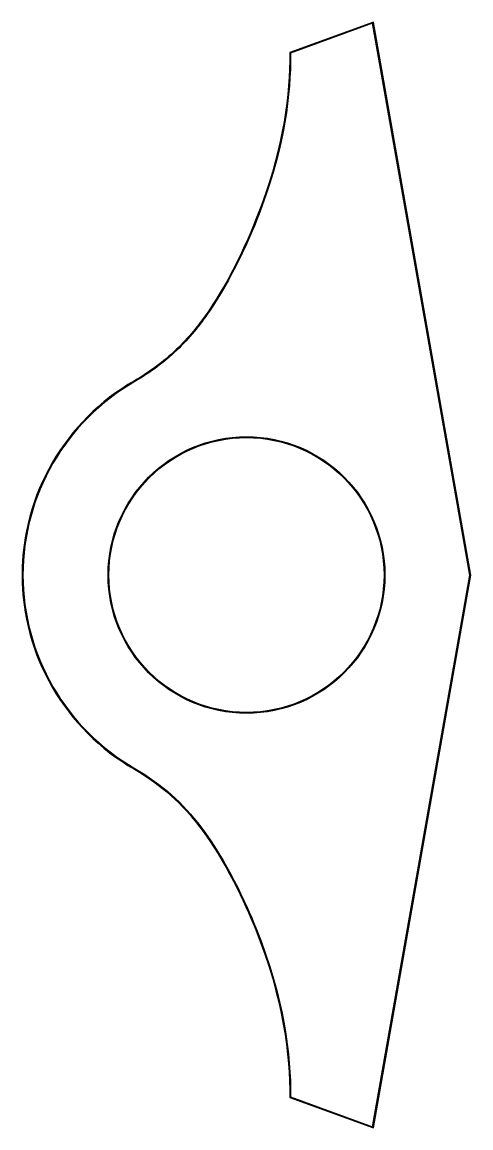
# Model space of a CAD drawing. Header units: millimetres. Extents: x 136 to 188, y -64 to 64.
import ezdxf

# ---------------------------------------------------------------- set-up
doc = ezdxf.new("R2010")
doc.units = ezdxf.units.MM
doc.layers.get('0').update_dxf_attribs({"linetype": 'CONTINUOUS'})

msp = doc.modelspace()

# ---------------------------------------------------------------- linework, layer by layer
for p, q in [((176.53, 64.36), (166.81, 60.82)), ((187.88, 0), (176.53, 64.36)), ((176.45, 64.22), (166.91, 60.75)), ((187.77, 0), (176.45, 64.22)), ((176.45, -64.22), (187.77, 0)), ((176.53, -64.36), (187.88, 0)), ((166.81, -60.82), (176.53, -64.36)), ((166.91, -60.75), (176.45, -64.22))]:
    msp.add_line(p, q)
for radius in [16.1, 16]:
    msp.add_circle((161.77, 0), radius)
for radius in [26.1, 26]:
    msp.add_arc((161.77, 0), radius, 119.9762, 240.0238)
for points, knots in [([(166.81, 60.82), (166.81, 60.8), (166.81, 60.77), (166.81, 60.75), (166.81, 55.93), (166.12, 50.11), (163.51, 43.04), (162, 38.93), (159.83, 34.36), (157.38, 30.76), (156.26, 29.13), (155.03, 27.6), (153.59, 26.23), (152.11, 24.81), (150.5, 23.63), (148.73, 22.61)], [-0.007002, -0.007002, -0.007002, -0.007002, 0, 0, 0, 1.450079, 1.450079, 1.450079, 2.292187, 2.292187, 2.292187, 2.675709, 2.675709, 2.675709, 3.070383, 3.070383, 3.070383, 3.070383]), ([(166.91, 60.75), (166.91, 55.92), (166.22, 50.09), (162.09, 38.89), (159.92, 34.31), (156.34, 29.07), (155.1, 27.54), (152.17, 24.73), (150.55, 23.55), (148.78, 22.52)], [0, 0, 0, 0, 1.450079, 1.450079, 2.292187, 2.292187, 2.675709, 2.675709, 3.070383, 3.070383, 3.070383, 3.070383]), ([(148.73, -22.61), (151.94, -24.46), (154.31, -26.66), (156.36, -29.36), (159.39, -33.33), (161.61, -38.24), (162.77, -41.11), (166.14, -49.42), (166.81, -56), (166.81, -60.75), (166.81, -60.77), (166.81, -60.8), (166.81, -60.82)], [0, 0, 0, 0, 1.116351, 1.116351, 1.116351, 2.766071, 2.766071, 2.766071, 7.550919, 7.550919, 7.550919, 7.574375, 7.574375, 7.574375, 7.574375]), ([(148.78, -22.52), (152, -24.38), (154.39, -26.6), (159.48, -33.28), (161.7, -38.2), (166.23, -49.4), (166.91, -55.99), (166.91, -60.75)], [0, 0, 0, 0, 1.116351, 1.116351, 2.766071, 2.766071, 7.550919, 7.550919, 7.550919, 7.550919])]:
    msp.add_open_spline(points, degree=3, knots=knots)

doc.saveas('drawing.dxf')
